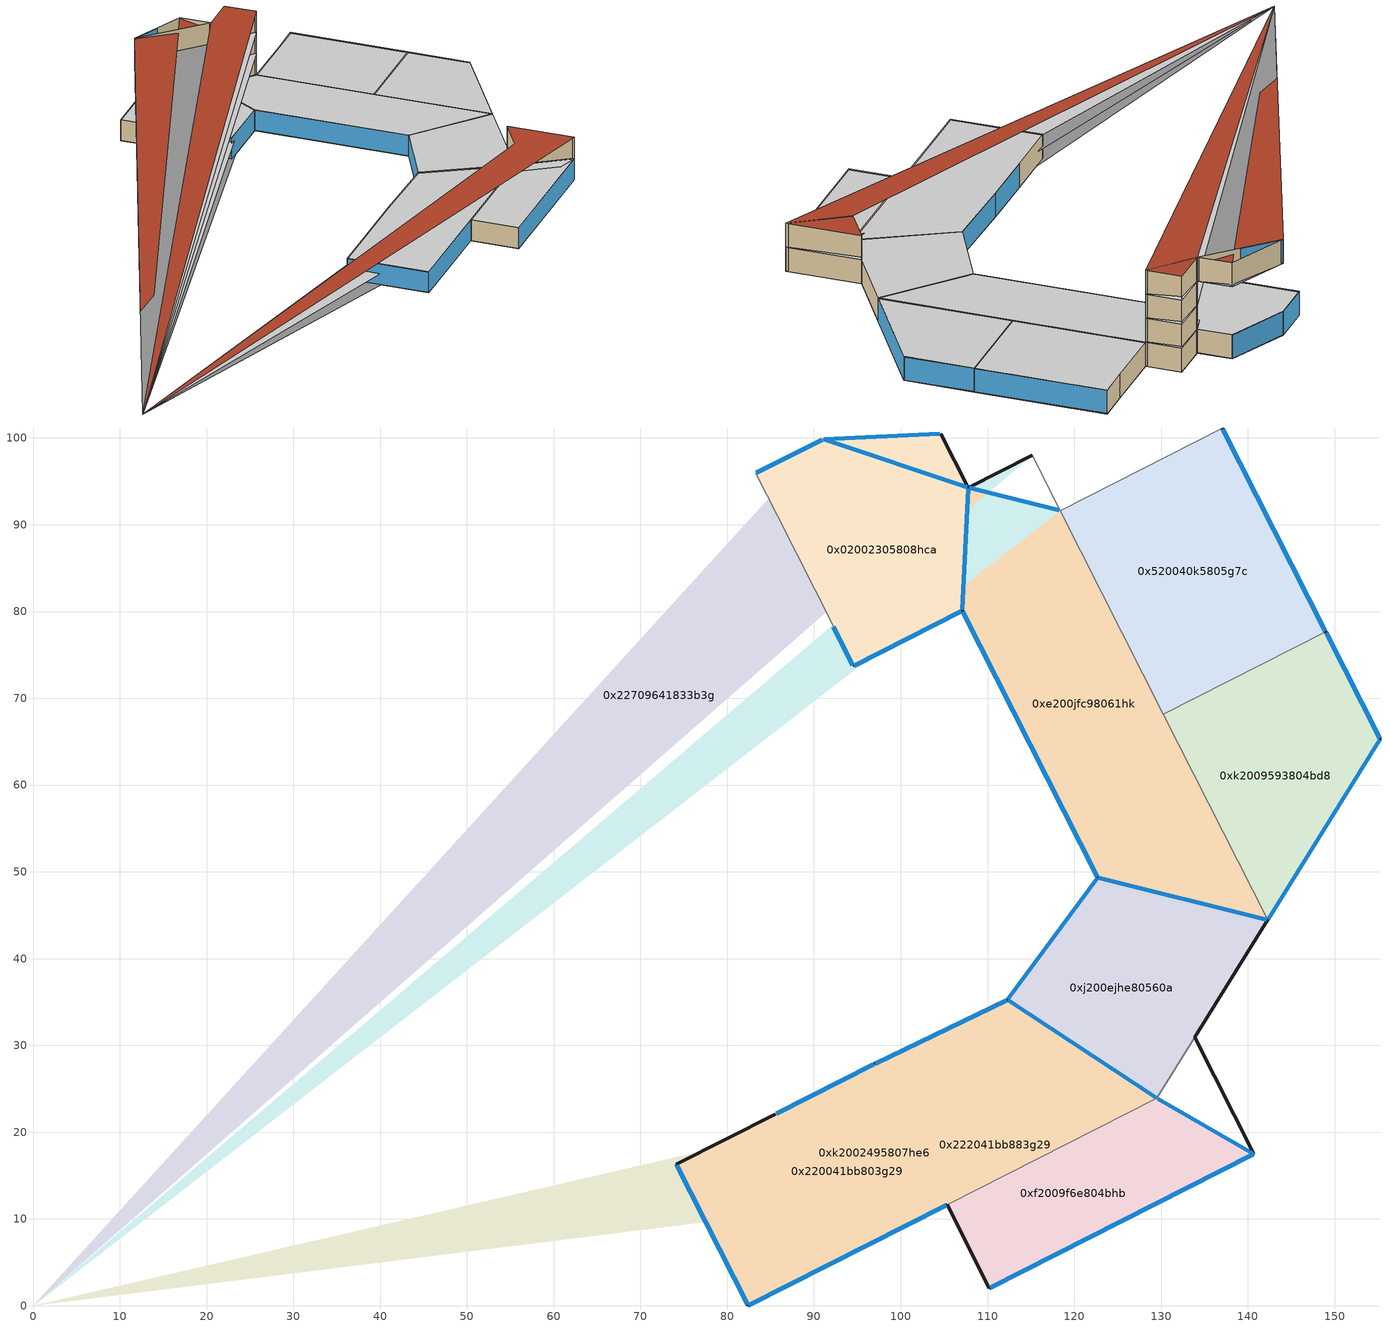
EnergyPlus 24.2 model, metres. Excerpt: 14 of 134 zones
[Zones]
0x12004c38803g31
 floor ground (Generic Roof): 118.37,91.64 107.77,94.27 115.14,98.01 0,0 z0; 118.37,91.64 107.77,94.27 115.14,98.01 0,0 z0
 wall outside (Generic Roof): 107.77,94.27 115.14,98.01 z0:5
 wall to 0xe200jfc98061hk (Generic Roof): 118.37,91.64 107.77,94.27 z0:5
 wall to 0x92000f5880504h (Generic Roof): 115.14,98.01 118.37,91.64 z0:5
 window inside (0xj0fh): 118.27,91.66 107.87,94.25 z0.1:4.9
0x12704c38833g31
 floor to 0x12404c388g3g31 (Generic Roof): 118.37,91.64,15 107.77,94.27,15 115.14,98.01,15 0,0,0; 118.37,91.64,15 107.77,94.27,15 115.14,98.01,15 0,0,0
 wall outside (Generic Roof): 107.77,94.27 115.14,98.01 z15:20
 wall to 0x92700f5883504h (Generic Roof): 115.14,98.01 118.37,91.64 z15:20
 wall to 0xc270e601834626 (Generic Roof): 118.37,91.64 107.77,94.27 z15:20
 window inside (0xj0fh): 118.27,91.66 107.87,94.25 z15.1:19.9
 roof outside (Generic Roof): 118.37,91.64,20 115.14,98.01,20 107.77,94.27,20 0,0,0; 118.37,91.64,20 115.14,98.01,20 107.77,94.27,20 0,0,0
0xe200jfc98061hk
 floor ground (Generic Roof): 142.3,44.47 122.68,49.33 107.07,80.09 107.77,94.27 118.37,91.64 130.27,68.17 z0; 142.3,44.47 122.68,49.33 107.07,80.09 107.77,94.27 118.37,91.64 130.27,68.17 z0
 wall outside (Generic Roof): 122.68,49.33 107.07,80.09 z0:5
 wall to 0x02002305808hca (Generic Roof): 107.07,80.09 107.77,94.27 z0:5
 wall to 0xj200ejhe80560a (Generic Roof): 142.3,44.47 122.68,49.33 z0:5
 wall to 0xk2009593804bd8 (Generic Roof): 130.27,68.17 142.3,44.47 z0:5
 wall to 0x520040k5805g7c (Generic Roof): 118.37,91.64 130.27,68.17 z0:5
 window (0xj0fh): 122.63,49.42 107.12,80 z0.1:4.9
 window inside (0xj0fh): 107.07,80.19 107.77,94.17 / 142.2,44.49 122.78,49.31 z0.1:4.9
 ceiling to 0xe220c8hf88c7g8 (Generic Roof): 142.3,44.47 130.27,68.17 118.37,91.64 107.77,94.27 107.07,80.09 122.68,49.33 z5; 142.3,44.47 130.27,68.17 118.37,91.64 107.77,94.27 107.07,80.09 122.68,49.33 z5
0xj200ejhe80560a
 floor ground (Generic Roof): 129.52,23.89 112.3,35.23 122.68,49.33 142.3,44.47 133.88,30.92 z0; 129.52,23.89 112.3,35.23 122.68,49.33 142.3,44.47 133.88,30.92 z0
 wall outside (Generic Roof): 112.3,35.23 122.68,49.33 / 142.3,44.47 133.88,30.92 z0:5
 wall to 0xk2002495807he6 (Generic Roof): 129.52,23.89 112.3,35.23 z0:5
 wall to 0x220041bb803g29 (Generic Roof): 133.88,30.92 129.52,23.89 z0:5
 window (0xj0fh): 112.36,35.31 122.62,49.25 z0.1:4.9
 window inside (0xj0fh): 129.44,23.94 112.38,35.18 z0.1:4.9
 ceiling to 0xj220ejhe88560a (Generic Roof): 129.52,23.89 133.88,30.92 142.3,44.47 122.68,49.33 112.3,35.23 z5; 129.52,23.89 133.88,30.92 142.3,44.47 122.68,49.33 112.3,35.23 z5
0x02002305808hca
 floor ground (Generic Roof): 91.04,99.86 83.28,95.93 85.8,90.96 92.2,78.36 94.54,73.73 106.94,80.02 107.07,80.09 107.77,94.27 104.61,100.5 z0; 91.04,99.86 83.28,95.93 85.8,90.96 92.2,78.36 94.54,73.73 106.94,80.02 107.07,80.09 107.77,94.27 104.61,100.5 z0
 wall outside (Generic Roof): 107.07,80.09 94.54,73.73 / 104.61,100.5 107.77,94.27 z0:5
 wall to 0x92004cj5806g7k (Generic Roof): 85.8,90.96 83.28,95.93 z0:5
 wall to 0x4200ekd0804609 (Generic Roof): 94.54,73.73 92.2,78.36 z0:5
 wall to 0xb200ehai80669e (Generic Roof): 83.28,95.93 91.04,99.86 z0:5
 wall to 0x92000ih880408h (Generic Roof): 92.2,78.36 85.8,90.96 z0:5
 wall to 0x1200956h803b9d (Generic Roof): 91.04,99.86 104.61,100.5 z0:5
 window inside (0xj0fh): 94.49,73.82 92.25,78.27 / 83.37,95.98 90.95,99.81 / 91.14,99.86 104.51,100.5 z0.1:4.9
 window (0xj0fh): 106.98,80.04 94.63,73.78 z0.1:4.9
 ceiling to 0xe220c8hf88c7g8 (Generic Roof): 91.04,99.86 104.61,100.5 107.77,94.27 107.07,80.09 94.54,73.73 92.2,78.36 85.8,90.96 83.28,95.93 z5; 91.04,99.86 104.61,100.5 107.77,94.27 107.07,80.09 94.54,73.73 92.2,78.36 85.8,90.96 83.28,95.93 z5
0xk2009593804bd8
 floor ground (Generic Roof): 142.3,44.47 155.23,65.29 148.96,77.65 130.27,68.17 z0; 142.3,44.47 155.23,65.29 148.96,77.65 130.27,68.17 z0
 wall outside (Generic Roof): 148.96,77.65 155.23,65.29 142.3,44.47 z0:5
 wall to 0x520040k5805g7c (Generic Roof): 130.27,68.17 148.96,77.65 z0:5
 window (0xj0fh): 149.01,77.56 155.18,65.38 / 155.18,65.21 142.35,44.55 z0.1:4.9
 ceiling to 0xk2209593884bd8 (Generic Roof): 142.3,44.47 130.27,68.17 148.96,77.65 155.23,65.29 z5; 142.3,44.47 130.27,68.17 148.96,77.65 155.23,65.29 z5
0x520040k5805g7c
 floor ground (Generic Roof): 130.27,68.17 148.96,77.65 137.06,101.12 130.83,97.96 118.37,91.64 z0; 130.27,68.17 148.96,77.65 137.06,101.12 130.83,97.96 118.37,91.64 z0
 wall outside (Generic Roof): 137.06,101.12 148.96,77.65 z0:5
 wall to 0xe2004292805g43 (Generic Roof): 130.83,97.96 137.06,101.12 z0:5
 wall to 0x92000f5880504h (Generic Roof): 118.37,91.64 130.83,97.96 z0:5
 window (0xj0fh): 137.11,101.03 148.91,77.74 z0.1:4.9
 ceiling to 0x522040k5885g7c (Generic Roof): 130.27,68.17 118.37,91.64 130.83,97.96 137.06,101.12 148.96,77.65 z5; 130.27,68.17 118.37,91.64 130.83,97.96 137.06,101.12 148.96,77.65 z5
0xf2009f6e804bhb
 floor ground (Generic Roof): 129.52,23.89 105.35,11.63 110.22,2.03 140.69,17.49 z0; 129.52,23.89 105.35,11.63 110.22,2.03 140.69,17.49 z0
 wall outside (Generic Roof): 140.69,17.49 110.22,2.03 105.35,11.63 z0:5
 wall to 0x220041bb803g29 (Generic Roof): 129.52,23.89 140.69,17.49 z0:5
 wall to 0xk2002495807he6 (Generic Roof): 105.35,11.63 129.52,23.89 z0:5
 window (0xj0fh): 140.6,17.44 110.31,2.08 z0.1:4.9
 window inside (0xj0fh): 129.61,23.84 140.6,17.54 z0.1:4.9
 ceiling to 0xf2209f6e884bhb (Generic Roof): 129.52,23.89 140.69,17.49 110.22,2.03 105.35,11.63 z5; 129.52,23.89 140.69,17.49 110.22,2.03 105.35,11.63 z5
0x222041bb883g29
 floor to 0x220041bb803g29 (Generic Roof): 140.69,17.49,5 129.52,23.89,5 133.88,30.92,5 0,0,0; 140.69,17.49,5 129.52,23.89,5 133.88,30.92,5 0,0,0
 wall outside (Generic Roof): 133.88,30.92 140.69,17.49 z5:10
 wall to 0xj220ejhe88560a (Generic Roof): 129.52,23.89 133.88,30.92 z5:10
 wall to 0xf2209f6e884bhb (Generic Roof): 140.69,17.49 129.52,23.89 z5:10
 window inside (0xj0fh): 140.6,17.54 129.61,23.84 z5.1:9.9
 roof outside (Generic Roof): 140.69,17.49,10 133.88,30.92,10 129.52,23.89,10 0,0,0; 140.69,17.49,10 133.88,30.92,10 129.52,23.89,10 0,0,0
0x12404c388g3g31
 floor to 0x12204c38883g31 (Generic Roof): 118.37,91.64,10 107.77,94.27,10 115.14,98.01,10 0,0,0; 118.37,91.64,10 107.77,94.27,10 115.14,98.01,10 0,0,0
 wall outside (Generic Roof): 107.77,94.27 115.14,98.01 z10:15
 wall to 0xc240e6018g4626 (Generic Roof): 118.37,91.64 107.77,94.27 z10:15
 wall to 0x92400f588g504h (Generic Roof): 115.14,98.01 118.37,91.64 z10:15
 window inside (0xj0fh): 118.27,91.66 107.87,94.25 z10.1:14.9
0x12204c38883g31
 floor to 0x12004c38803g31 (Generic Roof): 118.37,91.64,5 107.77,94.27,5 115.14,98.01,5 0,0,0; 118.37,91.64,5 107.77,94.27,5 115.14,98.01,5 0,0,0
 wall outside (Generic Roof): 107.77,94.27 115.14,98.01 z5:10
 wall to 0x92200f5888504h (Generic Roof): 115.14,98.01 118.37,91.64 z5:10
 wall to 0xe220c8hf88c7g8 (Generic Roof): 118.37,91.64 107.77,94.27 z5:10
 window inside (0xj0fh): 118.27,91.66 107.87,94.25 z5.1:9.9
0x220041bb803g29
 floor ground (Generic Roof): 140.69,17.49 129.52,23.89 133.88,30.92 0,0 z0; 140.69,17.49 129.52,23.89 133.88,30.92 0,0 z0
 wall outside (Generic Roof): 133.88,30.92 140.69,17.49 z0:5
0xk2002495807he6
 floor ground (Generic Roof): 85.55,22.08 74.14,16.29 82.41,0 105.35,11.63 129.52,23.89 112.3,35.23 96.96,27.87 z0; 85.55,22.08 74.14,16.29 82.41,0 105.35,11.63 129.52,23.89 112.3,35.23 96.96,27.87 z0
 wall outside (Generic Roof): 105.35,11.63 82.41,0 74.14,16.29 85.55,22.08 / 96.96,27.87 112.3,35.23 z0:5
 wall to 0xc200ekge804646 (Generic Roof): 85.55,22.08 96.96,27.87 z0:5
 window inside (0xj0fh): 85.64,22.13 96.87,27.82 z0.1:4.9
 window (0xj0fh): 105.26,11.58 82.5,0.05 / 97.05,27.91 112.21,35.19 / 82.36,0.09 74.19,16.2 z0.1:4.9
 ceiling to 0xk2202495887he6 (Generic Roof): 85.55,22.08 96.96,27.87 112.3,35.23 129.52,23.89 105.35,11.63 82.41,0 74.14,16.29 z5; 85.55,22.08 96.96,27.87 112.3,35.23 129.52,23.89 105.35,11.63 82.41,0 74.14,16.29 z5
0x22709641833b3g
 floor to 0x224096418g3b3g (Generic Roof): 91.04,99.86,15 104.61,100.5,15 107.77,94.27,15 0,0,0; 91.04,99.86,15 104.61,100.5,15 107.77,94.27,15 0,0,0
 wall outside (Generic Roof): 104.61,100.5 107.77,94.27 z15:20
 wall to 0x1270956h833b9d (Generic Roof): 91.04,99.86 104.61,100.5 z15:20
 wall to 0x5270e1388346g7 (Generic Roof): 107.77,94.27 91.04,99.86 z15:20
 window inside (0xj0fh): 91.14,99.86 104.51,100.5 / 107.68,94.3 91.13,99.83 z15.1:19.9
 roof outside (Generic Roof): 91.04,99.86,20 107.77,94.27,20 104.61,100.5,20 0,0,0; 91.04,99.86,20 107.77,94.27,20 104.61,100.5,20 0,0,0
[Building]
unnamed: North Axis=0; Terrain=City; Solar Distribution=FullExteriorWithReflections
[Site:Location]
Site 1: Latitude=0; Longitude=0; Time Zone=0; Elevation=0
[SizingPeriod:DesignDay] Day of Month=21; DryBulb Temperature Range Modifier Type=DefaultMultipliers; Barometric Pressure=101097; Wind Direction=0; Rain Indicator=No; Snow Indicator=No; Daylight Saving Time Indicator=No; Solar Model Indicator=ASHRAEClearSky; Begin Environment Reset Mode=FullResetAtBeginEnvironment
Name | Month | Day Type | Maximum DryBulb Temperature | Daily DryBulb Temperature Range | Humidity Condition Type | Wetbulb or DewPoint at Maximum DryBulb | Wind Speed | Sky Clearness
Suzhou Ann Clg .4% Condns DP=>MDB | 8 | SummerDesignDay | 34.8 | 6.7 | Dewpoint | 27.6 | 3.35 | 1
Suzhou Ann Htg 99.6% Condns DB | 1 | WinterDesignDay | -4 | 0 | Wetbulb | -4 | 6.71 | 0
[Site:WaterMainsTemperature]
Calculation Method=CorrelationFromWeatherFile
[Material] Thermal Absorptance=0.9
Name | Roughness | Thickness | Conductivity | Density | Specific Heat | Solar Absorptance | Visible Absorptance
Generic 50mm Insulation | MediumRough | 0.05 | 0.03 | 43 | 1210 | 0.7 | 0.7
Generic Acoustic Tile | MediumSmooth | 0.02 | 0.06 | 368 | 590 | 0.2 | 0.2
Generic Ceiling Air Gap | Smooth | 0.1 | 0.556 | 1.28 | 1000 | 0.7 | 0.7
Generic LW Concrete | MediumRough | 0.1 | 0.53 | 1280 | 840 | 0.8 | 0.8
Generic Roof Membrane | MediumRough | 0.01 | 0.16 | 1120 | 1460 | 0.65 | 0.65
[WINDOWMATERIAL:SIMPLEGLAZINGSYSTEM]
g_0xg745: UFactor=1.8; Solar Heat Gain Coefficient=0.4; Visible Transmittance=0.744
[Construction]
Generic Roof: Generic Roof Membrane, Generic 50mm Insulation, Generic LW Concrete, Generic Ceiling Air Gap, Generic Acoustic Tile
[CONSTRUCTION]
0xj0fh: g_0xg745
[ZONE] Type=1; Multiplier=1; Ceiling Height=4; Part of Total Floor Area=Yes
Name | Volume | Floor Area
0xf2009f6e804bhb | 1648.586 | 329.7172
0xk2002495807he6 | 4334.26 | 866.851
0x220041bb803g29; 0x222041bb883g29 | 266.073 | 53.2145
0xj200ejhe80560a | 2065.72 | 413.1435
0xe200jfc98061hk | 3722.24 | 744.447
0x02002305808hca | 2234.43 | 446.885
0xk2009593804bd8 | 2118.38 | 423.677
0x520040k5805g7c | 2757.33 | 551.466
0x12004c38803g31; 0x12204c38883g31; 0x12404c388g3g31; 0x12704c38833g31 | 147.568 | 29.5136
0x22709641833b3g | 216.409 | 43.28175
[PEOPLE] Number of People Calculation Method=People/Area; People per Floor Area=0.0565; Fraction Radiant=0.3; Sensible Heat Fraction=autocalculate; Carbon Dioxide Generation Rate=3.82e-08; Enable ASHRAE 55 Comfort Warnings=No; Mean Radiant Temperature Calculation Type=EnclosureAveraged; Clothing Insulation Calculation Method=ClothingInsulationSchedule; Cold Stress Temperature Threshold=15.56; Heat Stress Temperature Threshold=30
Name | Zone or ZoneList or Space or SpaceList | Number of People Schedule | Activity Level Schedule
0xf2009f6e804bhb_People | 0xf2009f6e804bhb | 0xf2009f6e804bhbPeopleNumber_of_People_Schedule_Name | 0xf2009f6e804bhbPeopleActivity_Level_Schedule_Name
0xk2002495807he6_People | 0xk2002495807he6 | 0xk2002495807he6PeopleNumber_of_People_Schedule_Name | 0xk2002495807he6PeopleActivity_Level_Schedule_Name
0x220041bb803g29_People | 0x220041bb803g29 | 0x220041bb803g29PeopleNumber_of_People_Schedule_Name | 0x220041bb803g29PeopleActivity_Level_Schedule_Name
0xj200ejhe80560a_People | 0xj200ejhe80560a | 0xj200ejhe80560aPeopleNumber_of_People_Schedule_Name | 0xj200ejhe80560aPeopleActivity_Level_Schedule_Name
0xe200jfc98061hk_People | 0xe200jfc98061hk | 0xe200jfc98061hkPeopleNumber_of_People_Schedule_Name | 0xe200jfc98061hkPeopleActivity_Level_Schedule_Name
0x02002305808hca_People | 0x02002305808hca | 0x02002305808hcaPeopleNumber_of_People_Schedule_Name | 0x02002305808hcaPeopleActivity_Level_Schedule_Name
0xk2009593804bd8_People | 0xk2009593804bd8 | 0xk2009593804bd8PeopleNumber_of_People_Schedule_Name | 0xk2009593804bd8PeopleActivity_Level_Schedule_Name
0x520040k5805g7c_People | 0x520040k5805g7c | 0x520040k5805g7cPeopleNumber_of_People_Schedule_Name | 0x520040k5805g7cPeopleActivity_Level_Schedule_Name
0x12004c38803g31_People | 0x12004c38803g31 | 0x12004c38803g31PeopleNumber_of_People_Schedule_Name | 0x12004c38803g31PeopleActivity_Level_Schedule_Name
0x12204c38883g31_People | 0x12204c38883g31 | 0x12204c38883g31PeopleNumber_of_People_Schedule_Name | 0x12204c38883g31PeopleActivity_Level_Schedule_Name
0x222041bb883g29_People | 0x222041bb883g29 | 0x222041bb883g29PeopleNumber_of_People_Schedule_Name | 0x222041bb883g29PeopleActivity_Level_Schedule_Name
0x12404c388g3g31_People | 0x12404c388g3g31 | 0x12404c388g3g31PeopleNumber_of_People_Schedule_Name | 0x12404c388g3g31PeopleActivity_Level_Schedule_Name
0x12704c38833g31_People | 0x12704c38833g31 | 0x12704c38833g31PeopleNumber_of_People_Schedule_Name | 0x12704c38833g31PeopleActivity_Level_Schedule_Name
0x22709641833b3g_People | 0x22709641833b3g | 0x22709641833b3gPeopleNumber_of_People_Schedule_Name | 0x22709641833b3gPeopleActivity_Level_Schedule_Name
[LIGHTS] Design Level Calculation Method=Watts/Area; Watts per Floor Area=10.55; Return Air Fraction=0; Fraction Radiant=0.7; Fraction Visible=0.2; Fraction Replaceable=1; EndUse Subcategory=General; Return Air Fraction Calculated from Plenum Temperature=No; Return Air Fraction Function of Plenum Temperature Coefficient 1=0; Return Air Fraction Function of Plenum Temperature Coefficient 2=0
Name | Zone or ZoneList or Space or SpaceList | Schedule
0xf2009f6e804bhb_Lights | 0xf2009f6e804bhb | 0xf2009f6e804bhbLightsSchedule_Name
0xk2002495807he6_Lights | 0xk2002495807he6 | 0xk2002495807he6LightsSchedule_Name
0x220041bb803g29_Lights | 0x220041bb803g29 | 0x220041bb803g29LightsSchedule_Name
0xj200ejhe80560a_Lights | 0xj200ejhe80560a | 0xj200ejhe80560aLightsSchedule_Name
0xe200jfc98061hk_Lights | 0xe200jfc98061hk | 0xe200jfc98061hkLightsSchedule_Name
0x02002305808hca_Lights | 0x02002305808hca | 0x02002305808hcaLightsSchedule_Name
0xk2009593804bd8_Lights | 0xk2009593804bd8 | 0xk2009593804bd8LightsSchedule_Name
0x520040k5805g7c_Lights | 0x520040k5805g7c | 0x520040k5805g7cLightsSchedule_Name
0x12004c38803g31_Lights | 0x12004c38803g31 | 0x12004c38803g31LightsSchedule_Name
0x12204c38883g31_Lights | 0x12204c38883g31 | 0x12204c38883g31LightsSchedule_Name
0x222041bb883g29_Lights | 0x222041bb883g29 | 0x222041bb883g29LightsSchedule_Name
0x12404c388g3g31_Lights | 0x12404c388g3g31 | 0x12404c388g3g31LightsSchedule_Name
0x12704c38833g31_Lights | 0x12704c38833g31 | 0x12704c38833g31LightsSchedule_Name
0x22709641833b3g_Lights | 0x22709641833b3g | 0x22709641833b3gLightsSchedule_Name
[ELECTRICEQUIPMENT] Design Level Calculation Method=Watts/Area; Watts per Floor Area=10.33; Fraction Latent=0; Fraction Radiant=0.5; Fraction Lost=0; EndUse Subcategory=Electric Equipment
Name | Zone or ZoneList or Space or SpaceList | Schedule
0xf2009f6e804bhb_Equipment | 0xf2009f6e804bhb | 0xf2009f6e804bhbElectricEquipmentSchedule_Name
0xk2002495807he6_Equipment | 0xk2002495807he6 | 0xk2002495807he6ElectricEquipmentSchedule_Name
0x220041bb803g29_Equipment | 0x220041bb803g29 | 0x220041bb803g29ElectricEquipmentSchedule_Name
0xj200ejhe80560a_Equipment | 0xj200ejhe80560a | 0xj200ejhe80560aElectricEquipmentSchedule_Name
0xe200jfc98061hk_Equipment | 0xe200jfc98061hk | 0xe200jfc98061hkElectricEquipmentSchedule_Name
0x02002305808hca_Equipment | 0x02002305808hca | 0x02002305808hcaElectricEquipmentSchedule_Name
0xk2009593804bd8_Equipment | 0xk2009593804bd8 | 0xk2009593804bd8ElectricEquipmentSchedule_Name
0x520040k5805g7c_Equipment | 0x520040k5805g7c | 0x520040k5805g7cElectricEquipmentSchedule_Name
0x12004c38803g31_Equipment | 0x12004c38803g31 | 0x12004c38803g31ElectricEquipmentSchedule_Name
0x12204c38883g31_Equipment | 0x12204c38883g31 | 0x12204c38883g31ElectricEquipmentSchedule_Name
0x222041bb883g29_Equipment | 0x222041bb883g29 | 0x222041bb883g29ElectricEquipmentSchedule_Name
0x12404c388g3g31_Equipment | 0x12404c388g3g31 | 0x12404c388g3g31ElectricEquipmentSchedule_Name
0x12704c38833g31_Equipment | 0x12704c38833g31 | 0x12704c38833g31ElectricEquipmentSchedule_Name
0x22709641833b3g_Equipment | 0x22709641833b3g | 0x22709641833b3gElectricEquipmentSchedule_Name
[ZONEINFILTRATION:DESIGNFLOWRATE] Design Flow Rate Calculation Method=Flow/Zone; Flow Rate per Exterior Surface Area=0.0002266; Constant Term Coefficient=1; Temperature Term Coefficient=0; Velocity Term Coefficient=0; Velocity Squared Term Coefficient=0
Name | Zone or ZoneList or Space or SpaceList | Design Flow Rate
0xf2009f6e804bhb_Infiltration | 0xf2009f6e804bhb | 0.0509083
0xk2002495807he6_Infiltration | 0xk2002495807he6 | 0.0643359
0x220041bb803g29_Infiltration | 0x220041bb803g29 | 0.0170606
0xj200ejhe80560a_Infiltration | 0xj200ejhe80560a | 0.0180748
0xe200jfc98061hk_Infiltration | 0xe200jfc98061hk | 0
0x02002305808hca_Infiltration | 0x02002305808hca | 0
0xk2009593804bd8_Infiltration | 0xk2009593804bd8 | 0.0434706
0x520040k5805g7c_Infiltration | 0x520040k5805g7c | 0.0298143
0x12004c38803g31_Infiltration | 0x12004c38803g31 | 0
0x12204c38883g31_Infiltration | 0x12204c38883g31 | 0
0x222041bb883g29_Infiltration | 0x222041bb883g29 | 0.0170606
0x12404c388g3g31_Infiltration | 0x12404c388g3g31 | 0
0x12704c38833g31_Infiltration | 0x12704c38833g31 | 0.0227394
0x22709641833b3g_Infiltration | 0x22709641833b3g | 0.02753
[ZONEMIXING] Schedule=Always On; Design Flow Rate Calculation Method=Flow/Area; Flow Rate per Floor Area=1; Delta Temperature=0
Name | Zone or Space | Source Zone or Space
0x02002305808hca_0xb200ehai80669e; 0xb200ehai80669e_0x02002305808hca | 0x02002305808hca | 0xb200ehai80669e
0xk2002495807he6_0xc200ekge804646; 0xc200ekge804646_0xk2002495807he6 | 0xk2002495807he6 | 0xc200ekge804646
0xe200jfc98061hk_0x12004c38803g31; 0x12004c38803g31_0xe200jfc98061hk | 0xe200jfc98061hk | 0x12004c38803g31
0x22709641833b3g_0x1270956h833b9d; 0x1270956h833b9d_0x22709641833b3g | 0x22709641833b3g | 0x1270956h833b9d
0xk2002495807he6_0xj200ejhe80560a; 0xj200ejhe80560a_0xk2002495807he6 | 0xk2002495807he6 | 0xj200ejhe80560a
0x02002305808hca_0x4200ekd0804609; 0x4200ekd0804609_0x02002305808hca | 0x02002305808hca | 0x4200ekd0804609
0x222041bb883g29_0xf2209f6e884bhb; 0xf2209f6e884bhb_0x222041bb883g29 | 0x222041bb883g29 | 0xf2209f6e884bhb
0x12204c38883g31_0xe220c8hf88c7g8; 0xe220c8hf88c7g8_0x12204c38883g31 | 0x12204c38883g31 | 0xe220c8hf88c7g8
0xe200jfc98061hk_0x02002305808hca; 0x02002305808hca_0xe200jfc98061hk | 0xe200jfc98061hk | 0x02002305808hca
0x12404c388g3g31_0xc240e6018g4626; 0xc240e6018g4626_0x12404c388g3g31 | 0x12404c388g3g31 | 0xc240e6018g4626
0x5270e1388346g7_0x22709641833b3g; 0x22709641833b3g_0x5270e1388346g7 | 0x5270e1388346g7 | 0x22709641833b3g
0x02002305808hca_0x1200956h803b9d; 0x1200956h803b9d_0x02002305808hca | 0x02002305808hca | 0x1200956h803b9d
0xf2009f6e804bhb_0x220041bb803g29; 0x220041bb803g29_0xf2009f6e804bhb | 0xf2009f6e804bhb | 0x220041bb803g29
0xc270e601834626_0x12704c38833g31; 0x12704c38833g31_0xc270e601834626 | 0xc270e601834626 | 0x12704c38833g31
0xj200ejhe80560a_0xe200jfc98061hk; 0xe200jfc98061hk_0xj200ejhe80560a | 0xj200ejhe80560a | 0xe200jfc98061hk
[DESIGNSPECIFICATION:OUTDOORAIR] Outdoor Air Method=Sum; Outdoor Air Flow per Person=0; Outdoor Air Flow per Zone Floor Area=0.000305; Outdoor Air Flow per Zone=0; Outdoor Air Flow Air Changes per Hour=0
0xf2009f6e804bhb; 0xk2002495807he6; 0x220041bb803g29; 0xj200ejhe80560a; 0xe200jfc98061hk; 0x02002305808hca; 0x1200956h803b9d; 0xk2009593804bd8; 0x520040k5805g7c; 0x12004c38803g31; 0xc200ekge804646; 0x4200ekd0804609; 0xb200ehai80669e; 0x12204c38883g31; 0x222041bb883g29; 0xf2209f6e884bhb; 0xe220c8hf88c7g8; 0x12404c388g3g31; 0xc240e6018g4626; 0xc270e601834626; 0x5270e1388346g7; 0x12704c38833g31; 0x22709641833b3g; 0x1270956h833b9d
[SIZING:ZONE] Zone Cooling Design Supply Air Temperature Input Method=SupplyAirTemperature; Zone Cooling Design Supply Air Temperature=14; Zone Cooling Design Supply Air Temperature Difference=11.11; Zone Heating Design Supply Air Temperature Input Method=SupplyAirTemperature; Zone Heating Design Supply Air Temperature=40; Zone Heating Design Supply Air Temperature Difference=11.11; Zone Cooling Design Supply Air Humidity Ratio=0.0085; Zone Heating Design Supply Air Humidity Ratio=0.008; Cooling Design Air Flow Method=DesignDay; Cooling Design Air Flow Rate=0; Cooling Minimum Air Flow per Zone Floor Area=0.000762; Cooling Minimum Air Flow=0; Cooling Minimum Air Flow Fraction=0; Heating Design Air Flow Method=DesignDay; Heating Design Air Flow Rate=0; Heating Maximum Air Flow per Zone Floor Area=0.002032; Heating Maximum Air Flow=0.141576; Heating Maximum Air Flow Fraction=0.3; Account for Dedicated Outdoor Air System=No; Dedicated Outdoor Air System Control Strategy=NeutralSupplyAir; Dedicated Outdoor Air Low Setpoint Temperature for Design=autosize; Dedicated Outdoor Air High Setpoint Temperature for Design=autosize; Zone Load Sizing Method=Sensible Load Only No Latent Load; Zone Latent Cooling Design Supply Air Humidity Ratio Input Method=HumidityRatioDifference; Zone Cooling Design Supply Air Humidity Ratio Difference=0.005; Zone Latent Heating Design Supply Air Humidity Ratio Input Method=HumidityRatioDifference; Zone Humidification Design Supply Air Humidity Ratio Difference=0.005; Type of Space Sum to Use=Coincident
Name | Design Specification Outdoor Air Object
0xf2009f6e804bhb | 0xf2009f6e804bhb
0xk2002495807he6 | 0xk2002495807he6
0x220041bb803g29 | 0x220041bb803g29
0xj200ejhe80560a | 0xj200ejhe80560a
0xe200jfc98061hk | 0xe200jfc98061hk
0x02002305808hca | 0x02002305808hca
0xk2009593804bd8 | 0xk2009593804bd8
0x520040k5805g7c | 0x520040k5805g7c
0x12004c38803g31 | 0x12004c38803g31
0x12204c38883g31 | 0x12204c38883g31
0x222041bb883g29 | 0x222041bb883g29
0x12404c388g3g31 | 0x12404c388g3g31
0x12704c38833g31 | 0x12704c38833g31
0x22709641833b3g | 0x22709641833b3g
[ZONECONTROL:THERMOSTAT] Temperature Difference Between Cutout And Setpoint=0
Name | Zone or ZoneList | Control Type Schedule | Control 1
0xf2009f6e804bhb_Thermostat | 0xf2009f6e804bhb | 0xf2009f6e804bhbZoneControl:ThermostatControl_Type_Schedule_Name | 0xf2009f6e804bhb_SetPoint
0xk2002495807he6_Thermostat | 0xk2002495807he6 | 0xk2002495807he6ZoneControl:ThermostatControl_Type_Schedule_Name | 0xk2002495807he6_SetPoint
0x220041bb803g29_Thermostat | 0x220041bb803g29 | 0x220041bb803g29ZoneControl:ThermostatControl_Type_Schedule_Name | 0x220041bb803g29_SetPoint
0xj200ejhe80560a_Thermostat | 0xj200ejhe80560a | 0xj200ejhe80560aZoneControl:ThermostatControl_Type_Schedule_Name | 0xj200ejhe80560a_SetPoint
0xe200jfc98061hk_Thermostat | 0xe200jfc98061hk | 0xe200jfc98061hkZoneControl:ThermostatControl_Type_Schedule_Name | 0xe200jfc98061hk_SetPoint
0x02002305808hca_Thermostat | 0x02002305808hca | 0x02002305808hcaZoneControl:ThermostatControl_Type_Schedule_Name | 0x02002305808hca_SetPoint
0xk2009593804bd8_Thermostat | 0xk2009593804bd8 | 0xk2009593804bd8ZoneControl:ThermostatControl_Type_Schedule_Name | 0xk2009593804bd8_SetPoint
0x520040k5805g7c_Thermostat | 0x520040k5805g7c | 0x520040k5805g7cZoneControl:ThermostatControl_Type_Schedule_Name | 0x520040k5805g7c_SetPoint
0x12004c38803g31_Thermostat | 0x12004c38803g31 | 0x12004c38803g31ZoneControl:ThermostatControl_Type_Schedule_Name | 0x12004c38803g31_SetPoint
0x12204c38883g31_Thermostat | 0x12204c38883g31 | 0x12204c38883g31ZoneControl:ThermostatControl_Type_Schedule_Name | 0x12204c38883g31_SetPoint
0x222041bb883g29_Thermostat | 0x222041bb883g29 | 0x222041bb883g29ZoneControl:ThermostatControl_Type_Schedule_Name | 0x222041bb883g29_SetPoint
0x12404c388g3g31_Thermostat | 0x12404c388g3g31 | 0x12404c388g3g31ZoneControl:ThermostatControl_Type_Schedule_Name | 0x12404c388g3g31_SetPoint
0x12704c38833g31_Thermostat | 0x12704c38833g31 | 0x12704c38833g31ZoneControl:ThermostatControl_Type_Schedule_Name | 0x12704c38833g31_SetPoint
0x22709641833b3g_Thermostat | 0x22709641833b3g | 0x22709641833b3gZoneControl:ThermostatControl_Type_Schedule_Name | 0x22709641833b3g_SetPoint
[THERMOSTATSETPOINT:DUALSETPOINT]
Name | Heating Setpoint Temperature Schedule | Cooling Setpoint Temperature Schedule
0xf2009f6e804bhb_SetPoint | 0xf2009f6e804bhbThermostatSetpoint:DualSetpointHeating_Setpoint_Temperature_Schedule_Name | 0xf2009f6e804bhbThermostatSetpoint:DualSetpointCooling_Setpoint_Temperature_Schedule_Name
0xk2002495807he6_SetPoint | 0xk2002495807he6ThermostatSetpoint:DualSetpointHeating_Setpoint_Temperature_Schedule_Name | 0xk2002495807he6ThermostatSetpoint:DualSetpointCooling_Setpoint_Temperature_Schedule_Name
0x220041bb803g29_SetPoint | 0x220041bb803g29ThermostatSetpoint:DualSetpointHeating_Setpoint_Temperature_Schedule_Name | 0x220041bb803g29ThermostatSetpoint:DualSetpointCooling_Setpoint_Temperature_Schedule_Name
0xj200ejhe80560a_SetPoint | 0xj200ejhe80560aThermostatSetpoint:DualSetpointHeating_Setpoint_Temperature_Schedule_Name | 0xj200ejhe80560aThermostatSetpoint:DualSetpointCooling_Setpoint_Temperature_Schedule_Name
0xe200jfc98061hk_SetPoint | 0xe200jfc98061hkThermostatSetpoint:DualSetpointHeating_Setpoint_Temperature_Schedule_Name | 0xe200jfc98061hkThermostatSetpoint:DualSetpointCooling_Setpoint_Temperature_Schedule_Name
0x02002305808hca_SetPoint | 0x02002305808hcaThermostatSetpoint:DualSetpointHeating_Setpoint_Temperature_Schedule_Name | 0x02002305808hcaThermostatSetpoint:DualSetpointCooling_Setpoint_Temperature_Schedule_Name
0xk2009593804bd8_SetPoint | 0xk2009593804bd8ThermostatSetpoint:DualSetpointHeating_Setpoint_Temperature_Schedule_Name | 0xk2009593804bd8ThermostatSetpoint:DualSetpointCooling_Setpoint_Temperature_Schedule_Name
0x520040k5805g7c_SetPoint | 0x520040k5805g7cThermostatSetpoint:DualSetpointHeating_Setpoint_Temperature_Schedule_Name | 0x520040k5805g7cThermostatSetpoint:DualSetpointCooling_Setpoint_Temperature_Schedule_Name
0x12004c38803g31_SetPoint | 0x12004c38803g31ThermostatSetpoint:DualSetpointHeating_Setpoint_Temperature_Schedule_Name | 0x12004c38803g31ThermostatSetpoint:DualSetpointCooling_Setpoint_Temperature_Schedule_Name
0x12204c38883g31_SetPoint | 0x12204c38883g31ThermostatSetpoint:DualSetpointHeating_Setpoint_Temperature_Schedule_Name | 0x12204c38883g31ThermostatSetpoint:DualSetpointCooling_Setpoint_Temperature_Schedule_Name
0x222041bb883g29_SetPoint | 0x222041bb883g29ThermostatSetpoint:DualSetpointHeating_Setpoint_Temperature_Schedule_Name | 0x222041bb883g29ThermostatSetpoint:DualSetpointCooling_Setpoint_Temperature_Schedule_Name
0x12404c388g3g31_SetPoint | 0x12404c388g3g31ThermostatSetpoint:DualSetpointHeating_Setpoint_Temperature_Schedule_Name | 0x12404c388g3g31ThermostatSetpoint:DualSetpointCooling_Setpoint_Temperature_Schedule_Name
0x12704c38833g31_SetPoint | 0x12704c38833g31ThermostatSetpoint:DualSetpointHeating_Setpoint_Temperature_Schedule_Name | 0x12704c38833g31ThermostatSetpoint:DualSetpointCooling_Setpoint_Temperature_Schedule_Name
0x22709641833b3g_SetPoint | 0x22709641833b3gThermostatSetpoint:DualSetpointHeating_Setpoint_Temperature_Schedule_Name | 0x22709641833b3gThermostatSetpoint:DualSetpointCooling_Setpoint_Temperature_Schedule_Name
[ZONEHVAC:IDEALLOADSAIRSYSTEM] Maximum Heating Supply Air Temperature=50; Minimum Cooling Supply Air Temperature=13; Maximum Heating Supply Air Humidity Ratio=0.0156; Minimum Cooling Supply Air Humidity Ratio=0.0077; Heating Limit=LimitCapacity; Maximum Sensible Heating Capacity=Autosize; Cooling Limit=LimitFlowRateAndCapacity; Maximum Cooling Air Flow Rate=Autosize; Maximum Total Cooling Capacity=Autosize; Dehumidification Control Type=None; Cooling Sensible Heat Ratio=0.7; Humidification Control Type=None; Demand Controlled Ventilation Type=None; Outdoor Air Economizer Type=DifferentialDryBulb; Heat Recovery Type=None; Sensible Heat Recovery Effectiveness=0; Latent Heat Recovery Effectiveness=0
Name | Design Specification Outdoor Air Object
0xf2009f6e804bhb_Ideal Loads Air | 0xf2009f6e804bhb
0xk2002495807he6_Ideal Loads Air | 0xk2002495807he6
0x220041bb803g29_Ideal Loads Air | 0x220041bb803g29
0xj200ejhe80560a_Ideal Loads Air | 0xj200ejhe80560a
0xe200jfc98061hk_Ideal Loads Air | 0xe200jfc98061hk
0x02002305808hca_Ideal Loads Air | 0x02002305808hca
0xk2009593804bd8_Ideal Loads Air | 0xk2009593804bd8
0x520040k5805g7c_Ideal Loads Air | 0x520040k5805g7c
0x12004c38803g31_Ideal Loads Air | 0x12004c38803g31
0x12204c38883g31_Ideal Loads Air | 0x12204c38883g31
0x222041bb883g29_Ideal Loads Air | 0x222041bb883g29
0x12404c388g3g31_Ideal Loads Air | 0x12404c388g3g31
0x12704c38833g31_Ideal Loads Air | 0x12704c38833g31
0x22709641833b3g_Ideal Loads Air | 0x22709641833b3g
[Zone equipment]
0xf2009f6e804bhb: 0xf2009f6e804bhb_Ideal Loads Air
0xk2002495807he6: 0xk2002495807he6_Ideal Loads Air
0x220041bb803g29: 0x220041bb803g29_Ideal Loads Air
0xj200ejhe80560a: 0xj200ejhe80560a_Ideal Loads Air
0xe200jfc98061hk: 0xe200jfc98061hk_Ideal Loads Air
0x02002305808hca: 0x02002305808hca_Ideal Loads Air
0xk2009593804bd8: 0xk2009593804bd8_Ideal Loads Air
0x520040k5805g7c: 0x520040k5805g7c_Ideal Loads Air
0x12004c38803g31: 0x12004c38803g31_Ideal Loads Air
0x12204c38883g31: 0x12204c38883g31_Ideal Loads Air
0x222041bb883g29: 0x222041bb883g29_Ideal Loads Air
0x12404c388g3g31: 0x12404c388g3g31_Ideal Loads Air
0x12704c38833g31: 0x12704c38833g31_Ideal Loads Air
0x22709641833b3g: 0x22709641833b3g_Ideal Loads Air
[Schedule:Day:Interval]
OfficeMedium LIGHT_SCH_Sun: No, 06:00, 0.05, 18:00, 0.0431163, 24:00, 0.05
OfficeMedium LIGHT_SCH_Workday: No, 05:00, 0.05, 06:00, 0.1, 07:00, 0.0862326, 08:00, 0.258698, 17:00, 0.776093, 18:00, 0.431163, 20:00, 0.258698, 22:00, 0.172465, 23:00, 0.0862326, 24:00, 0.0431163
OfficeMedium LIGHT_SCH_SDD; {8bdf5033-8bb6-49a6-8c63-1cf42e979cd2}; Always On_Day Schedule: No, 24:00, 1
OfficeMedium LIGHT_SCH_WDD; OfficeMedium OCC_SCH_WinDesign; {cb566151-dfc8-4057-8b59-9311fdab7c33}: No, 24:00, 0
OfficeMedium LIGHT_SCH_Holiday; OfficeMedium LIGHT_SCH_Sat: No, 06:00, 0.05, 08:00, 0.0862326, 12:00, 0.258698, 17:00, 0.129349, 19:00, 0.0431163, 24:00, 0.05
OfficeMedium OCC_SCH_Default; OfficeMedium OCC_SCH_Holiday: No, 06:00, 0, 18:00, 0.05, 24:00, 0
OfficeMedium OCC_SCH_Workday: No, 06:00, 0, 07:00, 0.1, 08:00, 0.2, 12:00, 0.95, 13:00, 0.5, 17:00, 0.95, 18:00, 0.3, 22:00, 0.1, 24:00, 0.05
OfficeMedium OCC_SCH_Sat: No, 06:00, 0, 08:00, 0.1, 12:00, 0.3, 17:00, 0.1, 19:00, 0.05, 24:00, 0
OfficeMedium OCC_SCH_SumDesign: No, 06:00, 0, 22:00, 1, 24:00, 0.05
Seated Adult Activity_Day Schedule: No, 24:00, 120
OfficeMedium EQUIP_SCH_Sun: No, 06:00, 0.230755, 18:00, 0.288107, 24:00, 0.230755
OfficeMedium EQUIP_SCH_Workday: No, 06:00, 0.307674, 08:00, 0.381235, 12:00, 0.857778, 13:00, 0.76247, 17:00, 0.857778, 18:00, 0.476543, 24:00, 0.381235
OfficeMedium EQUIP_SCH_Sat; {f78fa74f-0576-43bd-a816-8bf4ce6cd31b}: No, 06:00, 0.230755, 08:00, 0.381235, 12:00, 0.476543, 17:00, 0.33358, 19:00, 0.285926, 24:00, 0.230755
OfficeMedium HTGSETP_SCH_YES_OPTIMUM_Default; {d11b9681-0402-475f-8a1c-0b8cc2305f58}; {1eb1e147-ae02-40e8-bcac-d442f37c0191}: No, 24:00, 15.6
{e92d0649-7140-44f5-8734-7ab63f035c7d}: No, 05:00, 15.6, 06:00, 17.8, 07:00, 20, 22:00, 21, 24:00, 15.6
{bcc13e86-09c7-4935-a179-9004d4300a09}: No, 05:00, 15.6, 06:00, 17.8, 07:00, 20, 17:00, 21, 24:00, 15.6
{240e009c-43f9-4d47-8961-d8a73ac7287d}: No, 05:00, 15.6, 06:00, 17.6, 07:00, 19.6, 22:00, 21, 24:00, 15.6
OfficeMedium CLGSETP_SCH_YES_OPTIMUM_Default; {eae660b2-143a-4734-bd33-600b1d31e829}; {524ea852-10ed-4f22-8e61-77a7f1151075}: No, 24:00, 26.7
{aea035ed-701d-4a5d-af51-3b4a013f441f}: No, 05:00, 26.7, 06:00, 25.6, 07:00, 25, 22:00, 24, 24:00, 26.7
{b1652cce-239e-4ccc-b763-ce0db0b882d7}: No, 05:00, 26.7, 06:00, 25.7, 07:00, 25, 17:00, 24, 24:00, 26.7
{41190160-9190-4e16-8422-50072377f8cf}: No, 05:00, 26.7, 06:00, 25.7, 07:00, 25, 22:00, 24, 24:00, 26.7
[Schedule:Week:Daily]
Generic Office Lighting Week Rule - Jan1-Dec31: OfficeMedium LIGHT_SCH_Sun, OfficeMedium LIGHT_SCH_Workday, OfficeMedium LIGHT_SCH_Workday, OfficeMedium LIGHT_SCH_Workday, OfficeMedium LIGHT_SCH_Workday, OfficeMedium LIGHT_SCH_Workday, OfficeMedium LIGHT_SCH_Sat, OfficeMedium LIGHT_SCH_Holiday, OfficeMedium LIGHT_SCH_SDD, OfficeMedium LIGHT_SCH_WDD, OfficeMedium LIGHT_SCH_Sun, OfficeMedium LIGHT_SCH_Sun
Generic Office Occupancy Week Rule - Jan1-Dec31: OfficeMedium OCC_SCH_Default, OfficeMedium OCC_SCH_Workday, OfficeMedium OCC_SCH_Workday, OfficeMedium OCC_SCH_Workday, OfficeMedium OCC_SCH_Workday, OfficeMedium OCC_SCH_Workday, OfficeMedium OCC_SCH_Sat, OfficeMedium OCC_SCH_Holiday, OfficeMedium OCC_SCH_SumDesign, OfficeMedium OCC_SCH_WinDesign, OfficeMedium OCC_SCH_Default, OfficeMedium OCC_SCH_Default
Seated Adult Activity Week Rule - Jan1-Dec31: Seated Adult Activity_Day Schedule, Seated Adult Activity_Day Schedule, Seated Adult Activity_Day Schedule, Seated Adult Activity_Day Schedule, Seated Adult Activity_Day Schedule, Seated Adult Activity_Day Schedule, Seated Adult Activity_Day Schedule, Seated Adult Activity_Day Schedule, Seated Adult Activity_Day Schedule, Seated Adult Activity_Day Schedule, Seated Adult Activity_Day Schedule, Seated Adult Activity_Day Schedule
Generic Office Equipment Week Rule - Jan1-Dec31: OfficeMedium EQUIP_SCH_Sun, OfficeMedium EQUIP_SCH_Workday, OfficeMedium EQUIP_SCH_Workday, OfficeMedium EQUIP_SCH_Workday, OfficeMedium EQUIP_SCH_Workday, OfficeMedium EQUIP_SCH_Workday, OfficeMedium EQUIP_SCH_Sat, {f78fa74f-0576-43bd-a816-8bf4ce6cd31b}, {8bdf5033-8bb6-49a6-8c63-1cf42e979cd2}, {cb566151-dfc8-4057-8b59-9311fdab7c33}, OfficeMedium EQUIP_SCH_Sun, OfficeMedium EQUIP_SCH_Sun
Always On Week Rule - Jan1-Dec31: Always On_Day Schedule, Always On_Day Schedule, Always On_Day Schedule, Always On_Day Schedule, Always On_Day Schedule, Always On_Day Schedule, Always On_Day Schedule, Always On_Day Schedule, Always On_Day Schedule, Always On_Day Schedule, Always On_Day Schedule, Always On_Day Schedule
Generic Office Heating Week Rule - Jan1-Dec31: OfficeMedium HTGSETP_SCH_YES_OPTIMUM_Default, {e92d0649-7140-44f5-8734-7ab63f035c7d}, {e92d0649-7140-44f5-8734-7ab63f035c7d}, {e92d0649-7140-44f5-8734-7ab63f035c7d}, {e92d0649-7140-44f5-8734-7ab63f035c7d}, {e92d0649-7140-44f5-8734-7ab63f035c7d}, {bcc13e86-09c7-4935-a179-9004d4300a09}, {1eb1e147-ae02-40e8-bcac-d442f37c0191}, {d11b9681-0402-475f-8a1c-0b8cc2305f58}, {240e009c-43f9-4d47-8961-d8a73ac7287d}, OfficeMedium HTGSETP_SCH_YES_OPTIMUM_Default, OfficeMedium HTGSETP_SCH_YES_OPTIMUM_Default
Generic Office Cooling Week Rule - Jan1-Dec31: OfficeMedium CLGSETP_SCH_YES_OPTIMUM_Default, {aea035ed-701d-4a5d-af51-3b4a013f441f}, {aea035ed-701d-4a5d-af51-3b4a013f441f}, {aea035ed-701d-4a5d-af51-3b4a013f441f}, {aea035ed-701d-4a5d-af51-3b4a013f441f}, {aea035ed-701d-4a5d-af51-3b4a013f441f}, {b1652cce-239e-4ccc-b763-ce0db0b882d7}, {524ea852-10ed-4f22-8e61-77a7f1151075}, {41190160-9190-4e16-8422-50072377f8cf}, {eae660b2-143a-4734-bd33-600b1d31e829}, OfficeMedium CLGSETP_SCH_YES_OPTIMUM_Default, OfficeMedium CLGSETP_SCH_YES_OPTIMUM_Default
[Schedule:Year]
Always On: Always On Week Rule - Jan1-Dec31, 1, 1, 12, 31
[SCHEDULE:YEAR]
0xf2009f6e804bhbElectricEquipmentSchedule_Name; 0xk2002495807he6ElectricEquipmentSchedule_Name; 0x220041bb803g29ElectricEquipmentSchedule_Name; 0xj200ejhe80560aElectricEquipmentSchedule_Name; 0xe200jfc98061hkElectricEquipmentSchedule_Name; 0x02002305808hcaElectricEquipmentSchedule_Name; 0xk2009593804bd8ElectricEquipmentSchedule_Name; 0x520040k5805g7cElectricEquipmentSchedule_Name; 0x12004c38803g31ElectricEquipmentSchedule_Name; 0x12204c38883g31ElectricEquipmentSchedule_Name; 0x222041bb883g29ElectricEquipmentSchedule_Name; 0x12404c388g3g31ElectricEquipmentSchedule_Name; 0x12704c38833g31ElectricEquipmentSchedule_Name; 0x22709641833b3gElectricEquipmentSchedule_Name: Generic Office Equipment Week Rule - Jan1-Dec31, 1, 1, 12, 31
0xf2009f6e804bhbPeopleNumber_of_People_Schedule_Name; 0xk2002495807he6PeopleNumber_of_People_Schedule_Name; 0x220041bb803g29PeopleNumber_of_People_Schedule_Name; 0xj200ejhe80560aPeopleNumber_of_People_Schedule_Name; 0xe200jfc98061hkPeopleNumber_of_People_Schedule_Name; 0x02002305808hcaPeopleNumber_of_People_Schedule_Name; 0xk2009593804bd8PeopleNumber_of_People_Schedule_Name; 0x520040k5805g7cPeopleNumber_of_People_Schedule_Name; 0x12004c38803g31PeopleNumber_of_People_Schedule_Name; 0x12204c38883g31PeopleNumber_of_People_Schedule_Name; 0x222041bb883g29PeopleNumber_of_People_Schedule_Name; 0x12404c388g3g31PeopleNumber_of_People_Schedule_Name; 0x12704c38833g31PeopleNumber_of_People_Schedule_Name; 0x22709641833b3gPeopleNumber_of_People_Schedule_Name: Generic Office Occupancy Week Rule - Jan1-Dec31, 1, 1, 12, 31
0xf2009f6e804bhbPeopleActivity_Level_Schedule_Name; 0xk2002495807he6PeopleActivity_Level_Schedule_Name; 0x220041bb803g29PeopleActivity_Level_Schedule_Name; 0xj200ejhe80560aPeopleActivity_Level_Schedule_Name; 0xe200jfc98061hkPeopleActivity_Level_Schedule_Name; 0x02002305808hcaPeopleActivity_Level_Schedule_Name; 0xk2009593804bd8PeopleActivity_Level_Schedule_Name; 0x520040k5805g7cPeopleActivity_Level_Schedule_Name; 0x12004c38803g31PeopleActivity_Level_Schedule_Name; 0x12204c38883g31PeopleActivity_Level_Schedule_Name; 0x222041bb883g29PeopleActivity_Level_Schedule_Name; 0x12404c388g3g31PeopleActivity_Level_Schedule_Name; 0x12704c38833g31PeopleActivity_Level_Schedule_Name; 0x22709641833b3gPeopleActivity_Level_Schedule_Name: Seated Adult Activity Week Rule - Jan1-Dec31, 1, 1, 12, 31
0xf2009f6e804bhbLightsSchedule_Name; 0xk2002495807he6LightsSchedule_Name; 0x220041bb803g29LightsSchedule_Name; 0xj200ejhe80560aLightsSchedule_Name; 0xe200jfc98061hkLightsSchedule_Name; 0x02002305808hcaLightsSchedule_Name; 0xk2009593804bd8LightsSchedule_Name; 0x520040k5805g7cLightsSchedule_Name; 0x12004c38803g31LightsSchedule_Name; 0x12204c38883g31LightsSchedule_Name; 0x222041bb883g29LightsSchedule_Name; 0x12404c388g3g31LightsSchedule_Name; 0x12704c38833g31LightsSchedule_Name; 0x22709641833b3gLightsSchedule_Name: Generic Office Lighting Week Rule - Jan1-Dec31, 1, 1, 12, 31
0xf2009f6e804bhbThermostatSetpoint:DualSetpointHeating_Setpoint_Temperature_Schedule_Name; 0xk2002495807he6ThermostatSetpoint:DualSetpointHeating_Setpoint_Temperature_Schedule_Name; 0x220041bb803g29ThermostatSetpoint:DualSetpointHeating_Setpoint_Temperature_Schedule_Name; 0xj200ejhe80560aThermostatSetpoint:DualSetpointHeating_Setpoint_Temperature_Schedule_Name; 0xe200jfc98061hkThermostatSetpoint:DualSetpointHeating_Setpoint_Temperature_Schedule_Name; 0x02002305808hcaThermostatSetpoint:DualSetpointHeating_Setpoint_Temperature_Schedule_Name; 0xk2009593804bd8ThermostatSetpoint:DualSetpointHeating_Setpoint_Temperature_Schedule_Name; 0x520040k5805g7cThermostatSetpoint:DualSetpointHeating_Setpoint_Temperature_Schedule_Name; 0x12004c38803g31ThermostatSetpoint:DualSetpointHeating_Setpoint_Temperature_Schedule_Name; 0x12204c38883g31ThermostatSetpoint:DualSetpointHeating_Setpoint_Temperature_Schedule_Name; 0x222041bb883g29ThermostatSetpoint:DualSetpointHeating_Setpoint_Temperature_Schedule_Name; 0x12404c388g3g31ThermostatSetpoint:DualSetpointHeating_Setpoint_Temperature_Schedule_Name; 0x12704c38833g31ThermostatSetpoint:DualSetpointHeating_Setpoint_Temperature_Schedule_Name; 0x22709641833b3gThermostatSetpoint:DualSetpointHeating_Setpoint_Temperature_Schedule_Name: Generic Office Heating Week Rule - Jan1-Dec31, 1, 1, 12, 31
0xf2009f6e804bhbThermostatSetpoint:DualSetpointCooling_Setpoint_Temperature_Schedule_Name; 0xk2002495807he6ThermostatSetpoint:DualSetpointCooling_Setpoint_Temperature_Schedule_Name; 0x220041bb803g29ThermostatSetpoint:DualSetpointCooling_Setpoint_Temperature_Schedule_Name; 0xj200ejhe80560aThermostatSetpoint:DualSetpointCooling_Setpoint_Temperature_Schedule_Name; 0xe200jfc98061hkThermostatSetpoint:DualSetpointCooling_Setpoint_Temperature_Schedule_Name; 0x02002305808hcaThermostatSetpoint:DualSetpointCooling_Setpoint_Temperature_Schedule_Name; 0xk2009593804bd8ThermostatSetpoint:DualSetpointCooling_Setpoint_Temperature_Schedule_Name; 0x520040k5805g7cThermostatSetpoint:DualSetpointCooling_Setpoint_Temperature_Schedule_Name; 0x12004c38803g31ThermostatSetpoint:DualSetpointCooling_Setpoint_Temperature_Schedule_Name; 0x12204c38883g31ThermostatSetpoint:DualSetpointCooling_Setpoint_Temperature_Schedule_Name; 0x222041bb883g29ThermostatSetpoint:DualSetpointCooling_Setpoint_Temperature_Schedule_Name; 0x12404c388g3g31ThermostatSetpoint:DualSetpointCooling_Setpoint_Temperature_Schedule_Name; 0x12704c38833g31ThermostatSetpoint:DualSetpointCooling_Setpoint_Temperature_Schedule_Name; 0x22709641833b3gThermostatSetpoint:DualSetpointCooling_Setpoint_Temperature_Schedule_Name: Generic Office Cooling Week Rule - Jan1-Dec31, 1, 1, 12, 31
[SCHEDULE:COMPACT]
0xf2009f6e804bhbZoneControl:ThermostatControl_Type_Schedule_Name; 0xk2002495807he6ZoneControl:ThermostatControl_Type_Schedule_Name; 0x220041bb803g29ZoneControl:ThermostatControl_Type_Schedule_Name; 0xj200ejhe80560aZoneControl:ThermostatControl_Type_Schedule_Name; 0xe200jfc98061hkZoneControl:ThermostatControl_Type_Schedule_Name; 0x02002305808hcaZoneControl:ThermostatControl_Type_Schedule_Name; 0xk2009593804bd8ZoneControl:ThermostatControl_Type_Schedule_Name; 0x520040k5805g7cZoneControl:ThermostatControl_Type_Schedule_Name; 0x12004c38803g31ZoneControl:ThermostatControl_Type_Schedule_Name; 0x12204c38883g31ZoneControl:ThermostatControl_Type_Schedule_Name; 0x222041bb883g29ZoneControl:ThermostatControl_Type_Schedule_Name; 0x12404c388g3g31ZoneControl:ThermostatControl_Type_Schedule_Name; 0x12704c38833g31ZoneControl:ThermostatControl_Type_Schedule_Name; 0x22709641833b3gZoneControl:ThermostatControl_Type_Schedule_Name: Through: 12/31, For: AllDays, Until: 24:00, 4
